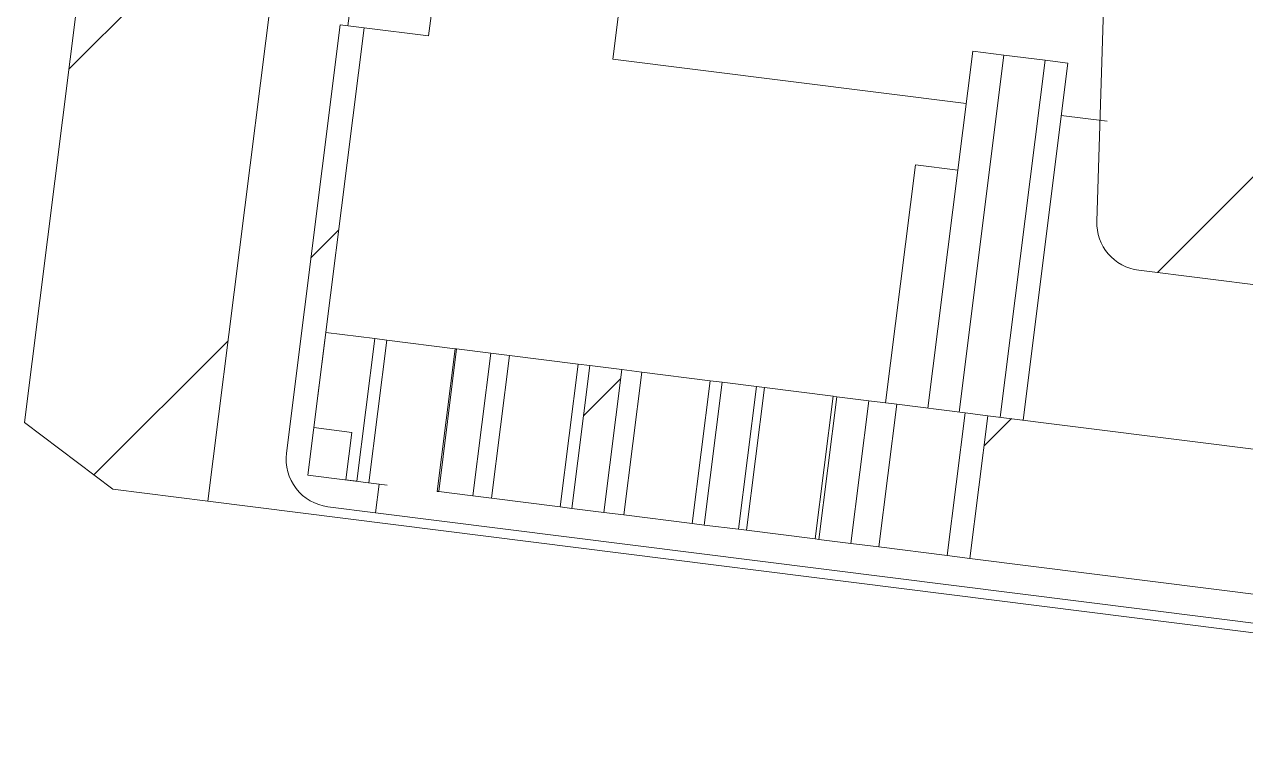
# Model space of a CAD drawing. Extents: x 14808 to 20058, y -13198 to -11680.
# Drawn here: x 15198.15 to 15204.51, y -12635.11 to -12631.37 of the extents above; entities that cross this region are included whole.
import ezdxf

# ---------------------------------------------------------------- set-up
doc = ezdxf.new("R2010")
doc.units = 0
doc.header["$LTSCALE"] = 7
doc.header["$MEASUREMENT"] = 0
doc.layers.get('0').update_dxf_attribs({"color": 2, "linetype": 'CONTINUOUS'})
pattern_1 = [(45, (344.9468, 39.5322), (-0.561266, 0.561266), [])]

# ---------------------------------------------------------------- blocks, each defined once
blk = doc.blocks.new('A$C37B80C3A')
at = {"linetype": 'Continuous', "lineweight": 0}
h = blk.add_hatch(dxfattribs=at)
h.set_pattern_fill('ANSI31', color=2, scale=0.25, style=0)
h.set_pattern_definition(pattern_1)
h.paths.add_polyline_path([(3.3613, 3.895), (3.1752, 3.9184), (3.1503, 3.72), (3.1114, 3.7249), (3.0581, 3.6835), (3.0901, 3.6592), (3.0817, 3.592), (2.9513, 3.5371), (2.9463, 3.4966), (3.0589, 3.4112), (3.0505, 3.344), (2.9202, 3.289), (2.9098, 3.2063), (3.0272, 3.0551), (3.0661, 3.0503), (3.0349, 2.8022), (2.8489, 2.8256), (2.6018, 0.8604), (2.8319, 0.686), (3.0799, 0.6548), (3.4229, 3.3834), (3.2989, 3.3989)], flags=0)
h = blk.add_hatch(dxfattribs=at)
h.set_pattern_fill('ANSI31', color=2, scale=0.25, style=0)
h.set_pattern_definition(pattern_1)
edge = h.paths.add_edge_path(flags=0)
edge.add_line((5.5065, 1.2569), (5.8388, 1.2151))
edge.add_arc((5.8544, 1.3391), 0.125, 262.8349, 347.4791)
edge.add_line((5.9764, 1.312), (6.1695, 2.1814))
edge.add_line((6.1695, 2.1814), (6.8516, 2.0956))
edge.add_line((6.8516, 2.0956), (6.8048, 1.7236))
edge.add_line((6.8048, 1.7236), (7.256, 1.6669))
edge.add_arc((7.2872, 1.9149), 0.25, 262.8349, 348.7493)
edge.add_line((7.5324, 1.8661), (7.6581, 2.4982))
edge.add_line((7.6581, 2.4982), (8.0302, 2.4514))
edge.add_line((8.0302, 2.4514), (8.0925, 2.9475))
edge.add_line((8.0925, 2.9475), (7.9375, 2.967))
edge.add_line((7.9375, 2.967), (7.9141, 2.781))
edge.add_line((7.9141, 2.781), (7.9451, 2.7771))
edge.add_line((7.9451, 2.7771), (7.9217, 2.591))
edge.add_line((7.9217, 2.591), (7.4524, 2.65))
edge.add_line((7.4524, 2.65), (7.3869, 2.1291))
edge.add_line((7.3869, 2.1291), (7.0501, 2.1715))
edge.add_line((7.0501, 2.1715), (7.0766, 2.3823))
edge.add_line((7.0766, 2.3823), (5.0792, 2.6334))
edge.add_line((5.0792, 2.6334), (5.1182, 2.9435))
edge.add_line((5.1182, 2.9435), (4.6351, 3.0042))
edge.add_line((4.6351, 3.0042), (4.5696, 2.4833))
edge.add_line((4.5696, 2.4833), (4.2328, 2.5256))
edge.add_line((4.2328, 2.5256), (4.2983, 3.0465))
edge.add_line((4.2983, 3.0465), (3.8289, 3.1055))
edge.add_line((3.8289, 3.1055), (3.8523, 3.2916))
edge.add_line((3.8523, 3.2916), (3.8833, 3.2877))
edge.add_line((3.8833, 3.2877), (3.9067, 3.4737))
edge.add_line((3.9067, 3.4737), (3.7517, 3.4932))
edge.add_line((3.7517, 3.4932), (3.6893, 2.9971))
edge.add_line((3.6893, 2.9971), (4.0614, 2.9503))
edge.add_line((4.0614, 2.9503), (4.0268, 2.3068))
edge.add_arc((4.2764, 2.2934), 0.25, 176.9205, 262.8349)
edge.add_line((4.2452, 2.0453), (4.6964, 1.9886))
edge.add_line((4.6964, 1.9886), (4.7432, 2.3607))
edge.add_line((4.7432, 2.3607), (5.4253, 2.2749))
edge.add_line((5.4253, 2.2749), (5.3972, 1.3848))
edge.add_arc((5.5221, 1.3809), 0.125, 178.1908, 262.8349)
h = blk.add_hatch(dxfattribs=at)
h.set_pattern_fill('ANSI31', scale=0.25, style=0)
h.set_pattern_definition(pattern_1)
edge = h.paths.add_edge_path(flags=0)
edge.add_line((3.487, 1.8887), (3.425, 1.8965))
edge.add_line((3.425, 1.8965), (3.2847, 0.7803))
edge.add_arc((3.4087, 0.7647), 0.125, 172.8349, 262.8349)
edge.add_line((3.3931, 0.6407), (3.5171, 0.6251))
edge.add_line((3.5171, 0.6251), (3.5265, 0.6995))
edge.add_line((3.5265, 0.6995), (3.3404, 0.7229))
edge.add_line((3.3404, 0.7229), (3.487, 1.8887))
h = blk.add_hatch(dxfattribs=at)
h.set_pattern_fill('ANSI31', scale=0.25, style=0)
h.set_pattern_definition(pattern_1)
h.paths.add_polyline_path([(3.3872, 1.0949), (3.356, 0.8469), (3.4553, 0.8344), (3.4397, 0.7104), (3.4684, 0.7068), (3.5151, 1.0789)], flags=0)
h = blk.add_hatch(dxfattribs=at)
h.set_pattern_fill('ANSI31', scale=0.25, style=0)
h.set_pattern_definition(pattern_1)
h.paths.add_polyline_path([(3.6817, 0.68), (3.771, 0.6687), (3.8178, 1.0408), (3.7284, 1.052)], flags=0)
h = blk.add_hatch(dxfattribs=at)
h.set_pattern_fill('ANSI31', scale=0.25, style=0)
h.set_pattern_definition(pattern_1)
h.paths.add_polyline_path([(4.1589, 0.9979), (4.0759, 1.0084), (4.0291, 0.6363), (4.1122, 0.6258)], flags=0)
h = blk.add_hatch(dxfattribs=at)
h.set_pattern_fill('ANSI31', scale=0.25, style=0)
h.set_pattern_definition(pattern_1)
h.paths.add_polyline_path([(4.3741, 0.5929), (4.4635, 0.5817), (4.5102, 0.9538), (4.4209, 0.965)], flags=0)
h = blk.add_hatch(dxfattribs=at)
h.set_pattern_fill('ANSI31', scale=0.25, style=0)
h.set_pattern_definition(pattern_1)
h.paths.add_polyline_path([(4.8028, 0.917), (4.7197, 0.9274), (4.6729, 0.5554), (4.756, 0.5449)], flags=0)
h = blk.add_hatch(dxfattribs=at)
h.set_pattern_fill('ANSI31', color=2, scale=0.25, style=0)
h.set_pattern_definition(pattern_1)
h.paths.add_polyline_path([(5.0666, 0.5059), (6.0792, 0.3786), (6.126, 0.7506), (5.1133, 0.8779)], flags=0)
at = {"color": 7, "linetype": 'Continuous', "lineweight": 15}
for p, q in [((3.4229, 3.3834), (3.0799, 0.6548)), ((2.8489, 2.8256), (2.6018, 0.8604)), ((3.5075, 2.39), (3.4452, 1.8939)), ((5.3972, 1.3848), (5.4253, 2.2749)), ((3.7021, 2.2396), (3.6554, 1.8675)), ((4.1687, 2.0678), (4.1359, 1.8071)), ((3.425, 1.8965), (3.2847, 0.7803)), ((3.3404, 0.7229), (3.487, 1.8887)), ((3.425, 1.8965), (3.487, 1.8887)), ((3.487, 1.8887), (3.6554, 1.8675)), ((5.0737, 1.8278), (5.0347, 1.5177)), ((5.1551, 1.8176), (5.0382, 0.8874)), ((5.1551, 1.8176), (5.0737, 1.8278)), ((5.2623, 1.8041), (5.1551, 1.8176)), ((5.0565, 1.6914), (4.1359, 1.8071)), ((5.2623, 1.8041), (5.1454, 0.8739)), ((5.3218, 1.7966), (5.2048, 0.8664)), ((5.3218, 1.7966), (5.2623, 1.8041)), ((5.424, 1.6452), (5.3046, 1.6602)), ((4.9242, 1.5316), (4.8463, 0.9115)), ((5.0347, 1.5177), (4.9242, 1.5316)), ((5.0347, 1.5177), (4.9567, 0.8976)), ((5.5065, 1.2569), (5.8388, 1.2151)), ((3.3872, 1.0949), (3.356, 0.8469)), ((3.3872, 1.0949), (3.5151, 1.0789)), ((3.4684, 0.7068), (3.5151, 1.0789)), ((3.5462, 1.0749), (3.4995, 0.7029)), ((3.5151, 1.0789), (3.5462, 1.0749)), ((3.5462, 1.0749), (3.7249, 1.0525)), ((3.7249, 1.0525), (3.6781, 0.6804)), ((3.7284, 1.052), (3.6817, 0.68)), ((3.7249, 1.0525), (3.7284, 1.052)), ((3.7284, 1.052), (3.8178, 1.0408)), ((3.771, 0.6687), (3.8178, 1.0408)), ((3.8178, 1.0408), (3.8665, 1.0347)), ((3.8665, 1.0347), (3.8197, 0.6626)), ((3.8665, 1.0347), (4.0451, 1.0122)), ((4.0451, 1.0122), (3.9983, 0.6402)), ((4.0759, 1.0084), (4.0291, 0.6363)), ((4.0451, 1.0122), (4.0759, 1.0084)), ((4.0759, 1.0084), (4.1589, 0.9979)), ((4.1122, 0.6258), (4.1589, 0.9979)), ((4.1589, 0.9979), (4.2109, 0.9914)), ((4.2109, 0.9914), (4.1641, 0.6193)), ((4.2109, 0.9914), (4.3895, 0.9689)), ((4.3895, 0.9689), (4.3427, 0.5969)), ((4.4209, 0.965), (4.3741, 0.5929)), ((4.3895, 0.9689), (4.4209, 0.965)), ((4.4209, 0.965), (4.5102, 0.9538)), ((4.4635, 0.5817), (4.5102, 0.9538)), ((4.5311, 0.9511), (4.4843, 0.5791)), ((4.5102, 0.9538), (4.5311, 0.9511)), ((4.5311, 0.9511), (4.7097, 0.9287)), ((4.7097, 0.9287), (4.663, 0.5566)), ((4.7197, 0.9274), (4.6729, 0.5554)), ((4.7097, 0.9287), (4.7197, 0.9274)), ((4.7197, 0.9274), (4.8028, 0.917)), ((4.756, 0.5449), (4.8028, 0.917)), ((4.8028, 0.917), (4.8755, 0.9078)), ((4.8755, 0.9078), (4.8287, 0.5358)), ((4.8755, 0.9078), (5.0541, 0.8854)), ((2.6018, 0.8604), (2.8319, 0.686)), ((5.0541, 0.8854), (5.0074, 0.5133)), ((5.0541, 0.8854), (5.1133, 0.8779)), ((5.1133, 0.8779), (5.0666, 0.5059)), ((5.1133, 0.8779), (6.126, 0.7506)), ((3.356, 0.8469), (3.4553, 0.8344)), ((3.4397, 0.7104), (3.4553, 0.8344)), ((3.5265, 0.6995), (3.3404, 0.7229)), ((3.4397, 0.7104), (3.4684, 0.7068)), ((2.8319, 0.686), (3.0799, 0.6548)), ((3.5265, 0.6995), (3.5171, 0.6251)), ((3.547, 0.6969), (3.5265, 0.6995)), ((3.6781, 0.6804), (3.6817, 0.68)), ((3.6817, 0.68), (3.771, 0.6687)), ((3.771, 0.6687), (3.8197, 0.6626)), ((3.0799, 0.6548), (8.0409, 0.0312)), ((3.5171, 0.6251), (3.3931, 0.6407)), ((3.8197, 0.6626), (3.9983, 0.6402)), ((3.9983, 0.6402), (4.0291, 0.6363)), ((7.6099, 0.1106), (3.5171, 0.6251)), ((4.0291, 0.6363), (4.1122, 0.6258)), ((4.1122, 0.6258), (4.1641, 0.6193)), ((4.1641, 0.6193), (4.3427, 0.5969)), ((4.3427, 0.5969), (4.3741, 0.5929)), ((4.3741, 0.5929), (4.4635, 0.5817)), ((4.4635, 0.5817), (4.4843, 0.5791)), ((4.4843, 0.5791), (4.663, 0.5566)), ((4.663, 0.5566), (4.6729, 0.5554)), ((4.6729, 0.5554), (4.756, 0.5449)), ((4.756, 0.5449), (4.8287, 0.5358)), ((4.8287, 0.5358), (5.0074, 0.5133)), ((5.0074, 0.5133), (5.0666, 0.5059)), ((5.0666, 0.5059), (6.0792, 0.3786))]:
    blk.add_line(p, q, dxfattribs=at)
for centre, start in [((5.5221, 1.3809), 178.1908), ((3.4087, 0.7647), 172.8349)]:
    blk.add_arc(centre, 0.125, start, 262.8349, dxfattribs=at)

msp = doc.modelspace()

# ---------------------------------------------------------------- block references
at = {"xscale": 2, "yscale": 2, "zscale": 2}
msp.add_blockref('A$C37B80C3A', (15192.9427, -12635.1691), dxfattribs=at)

doc.saveas('drawing.dxf')
